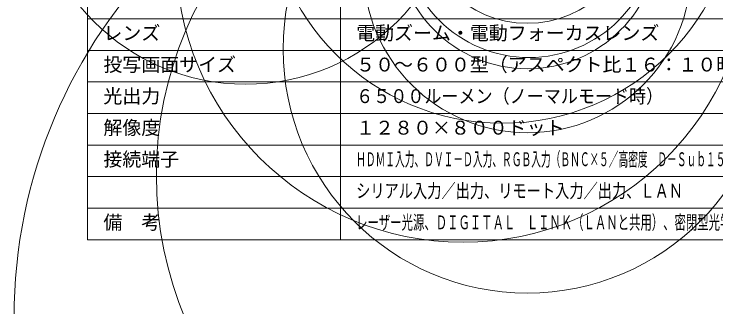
# Model space of a CAD drawing. Units: millimetres, scale not verified. Extents: x -83 to 96, y -150 to 192.
# Drawn here: x -74.4 to 36.7, y -67.1 to -20.7 of the extents above; entities that cross this region are included whole.
import ezdxf
from ezdxf.enums import TextEntityAlignment as Align

# ---------------------------------------------------------------- set-up
doc = ezdxf.new("R2010")
doc.units = ezdxf.units.MM
doc.header["$LTSCALE"] = 0.125
doc.layers.add('0-1_MOJI1', color=7, linetype='Continuous')
doc.layers.add('0-2_WAKU', color=1, linetype='Continuous', lineweight=18)
doc.layers.add('0-5_GAIKEI', color=1, linetype='Continuous', lineweight=18)
doc.styles.add('ＭＳ ゴシック', font='')
doc.styles.get('ＭＳ ゴシック').set_extended_font_data('MS Gothic')

msp = doc.modelspace()

# ---------------------------------------------------------------- linework, layer by layer
at = {"layer": '0-2_WAKU', "color": 4}
for p, q in [((-62.7951, -6.4996), (-62.7951, -56.4996)), ((-22.7951, -56.4996), (-22.7951, -6.4996)), ((-62.7951, -56.4996), (62.2049, -56.4996))]:
    msp.add_line(p, q, dxfattribs=at)
at = {"layer": '0-2_WAKU'}
for p, q in [((-62.7951, -21.4996), (62.2049, -21.4996)), ((-62.7951, -26.4996), (62.2049, -26.4996)), ((-62.7951, -31.4996), (62.2049, -31.4996)), ((-62.7951, -36.4996), (62.2049, -36.4996)), ((-62.7951, -41.4996), (62.2049, -41.4996)), ((-62.7951, -46.4996), (62.2049, -46.4996)), ((-62.7951, -51.4996), (62.2049, -51.4996))]:
    msp.add_line(p, q, dxfattribs=at)
at = {"layer": '0-5_GAIKEI'}
for centre, radius in [((-37.7947, 2.1109), 33.9726), ((2.843, -0.8229), 37.2143), ((-3.3735, -11.4295), 45.4484), ((6.8966, -68.8263), 81.3333), ((6.797, -46.2741), 58.7052), ((6.7921, -26.2934), 38.6487), ((6.8162, -13.6301), 25.9092), ((7.0578, -7.5992), 20.0294), ((6.806, -8.6007), 20.8039), ((6.8088, -5.0391), 17.1665)]:
    msp.add_circle(centre, radius, dxfattribs=at)

# ---------------------------------------------------------------- texts
at = {"layer": '0-1_MOJI1', "style": 'ＭＳ ゴシック'}
for s, p in [('レンズ', (-60.2951, -25.4996)), ('電動ズーム・電動フォーカスレンズ', (-20.2951, -25.4996)), ('投写画面サイズ', (-60.2951, -30.4996)), ('５０～６００型（アスペクト比１６：１０時）', (-20.2951, -30.4996)), ('光出力', (-60.2951, -35.4996)), ('解像度', (-60.2951, -40.4996)), ('１２８０×８００ドット', (-20.2951, -40.4996)), ('接続端子', (-60.2951, -45.4996)), ('備\u3000考\u3000', (-60.2951, -55.4996))]:
    msp.add_text(s, height=2.199, dxfattribs=at).set_placement(p, align=Align.BOTTOM_LEFT)
for s, width, p in [('６５００ルーメン（ノーマルモード時）', 0.9, (-20.2951, -35.4996)), ('ＨＤＭＩ入力、ＤＶＩ－Ｄ入力、ＲＧＢ入力（ＢＮＣ×５／高密度\u3000Ｄ－Ｓｕｂ１５Ｐ・メス型）、', 0.5, (-20.2951, -45.4996)), ('シリアル入力／出力、リモート入力／出力、ＬＡＮ', 0.75, (-20.2951, -50.4996)), ('レーザー光源、ＤＩＧＩＴＡＬ\u3000ＬＩＮＫ（ＬＡＮと共用）、密閉型光学ブロック', 0.6, (-20.2951, -55.4996))]:
    msp.add_text(s, height=2.199, dxfattribs=dict(at, width=width)).set_placement(p, align=Align.BOTTOM_LEFT)

doc.saveas('drawing.dxf')
